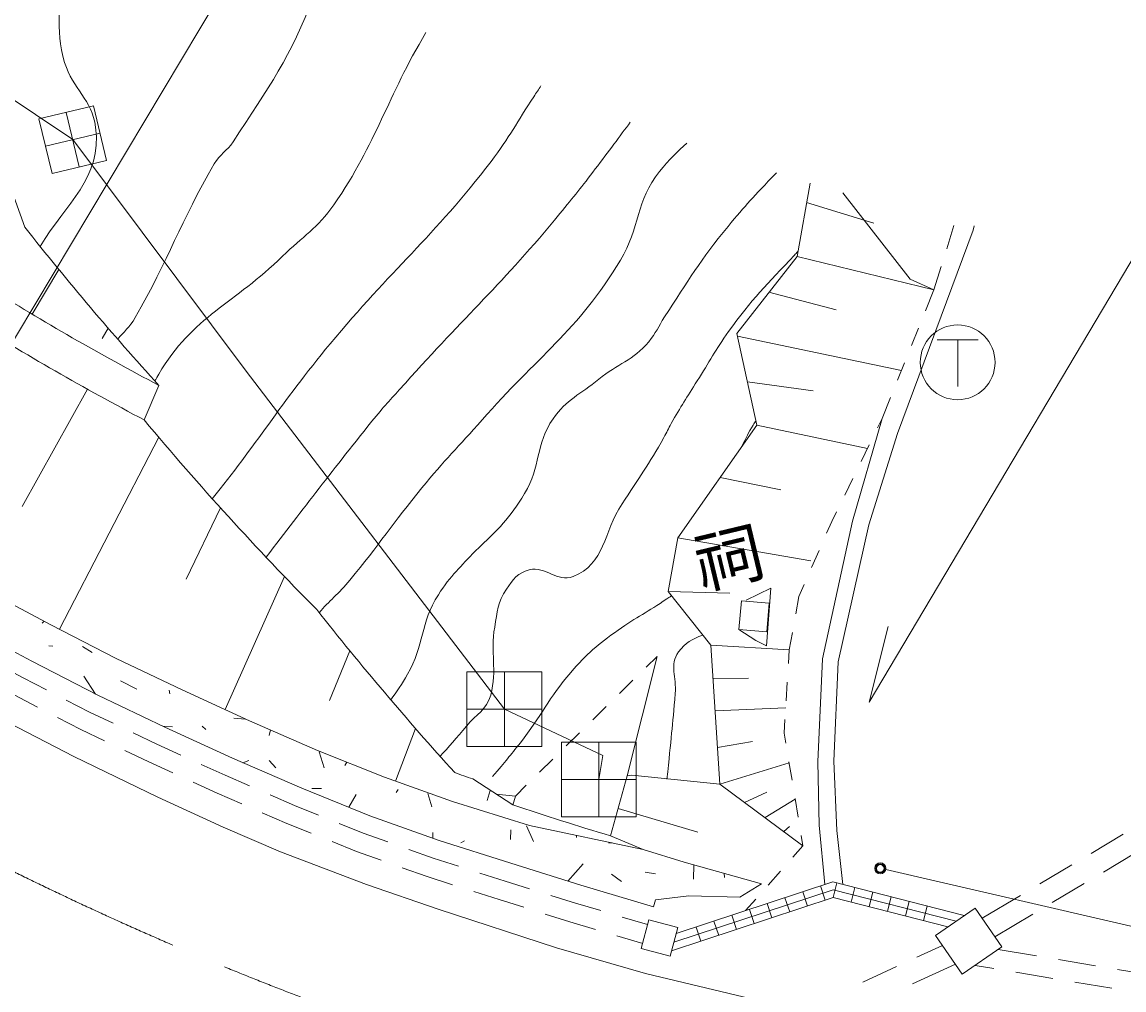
# Model space of a CAD drawing. Units: millimetres, scale not verified. Extents: x 40000 to 680000, y 20000 to 380000.
# Drawn here: x 217656 to 247130, y 282358 to 308241 of the extents above; entities that cross this region are included whole.
import ezdxf
from ezdxf.enums import TextEntityAlignment as Align

# ---------------------------------------------------------------- set-up
doc = ezdxf.new("R2010")
doc.units = ezdxf.units.MM
doc.header["$LTSCALE"] = 1000
doc.linetypes.add('CHAIN', pattern=[18.5, 12, -1.5, 3.5, -1.5])
for name, color, linetype, lineweight in [('M-BGD', 7, 'Continuous', 13), ('M-BGD-EXST', 7, 'Continuous', 13), ('M-BMK', 2, 'CHAIN', 13), ('M-BMK-ROW', 30, 'Continuous', 13), ('M-STR-HTXT', 7, 'Continuous', 13), ('M-STR-STRC', 7, 'Continuous', 13)]:
    doc.layers.add(name, color=color, linetype=linetype, lineweight=lineweight)
doc.styles.add('ＭＳ ゴシック', font='')
doc.styles.get('ＭＳ ゴシック').set_extended_font_data('MS Gothic')

msp = doc.modelspace()

# ---------------------------------------------------------------- linework, layer by layer
at = {"layer": 'M-BGD'}
for p, q in [((217354, 303800), (217730, 302757)), ((238641, 303411), (240441, 302859)), ((242582, 302797), (242389, 302178)), ((238387, 301975), (242048, 301081)), ((217929, 300427), (218641, 301621)), ((242241, 301700), (242048, 301081)), ((237635, 301016), (239428, 300546)), ((242048, 301081), (241821, 300518)), ((219801, 299774), (219959, 300054)), ((241635, 300054), (241448, 299591)), ((236789, 299845), (241177, 298919)), ((241261, 299127), (241074, 298663)), ((237059, 298620), (238814, 298377)), ((217657, 295285), (219404, 298424)), ((221317, 298523), (220923, 297600)), ((240887, 298199), (240660, 297636)), ((237314, 297461), (240271, 296839)), ((240660, 297636), (240538, 297386)), ((218655, 292008), (221314, 297136)), ((240319, 296937), (240099, 296487)), ((236331, 296065), (237955, 295735)), ((239880, 296038), (239660, 295589)), ((222049, 293340), (222967, 295247)), ((239441, 295140), (239318, 294889)), ((239318, 294889), (239178, 294570)), ((235193, 294447), (238752, 293832)), ((238977, 294112), (238775, 293654)), ((223093, 289853), (224679, 293411)), ((234935, 293017), (236589, 292966)), ((238574, 293197), (238434, 292877)), ((236897, 292766), (236828, 291999)), ((236897, 292766), (237644, 292699)), ((237644, 292699), (237575, 291932)), ((238434, 292877), (238350, 292412)), ((236828, 291999), (237575, 291932)), ((238261, 291919), (238177, 291454)), ((236081, 291575), (238177, 291454)), ((225882, 290098), (226427, 291424)), ((234642, 291278), (234349, 290989)), ((238177, 291454), (238155, 291090)), ((217688, 290707), (217072, 291033)), ((218307, 290386), (217688, 290707)), ((233993, 290638), (233637, 290287)), ((236138, 290686), (237086, 290698)), ((238124, 290591), (238094, 290092)), ((218071, 289923), (217446, 290246)), ((219459, 289789), (218840, 290110)), ((220090, 289489), (219459, 289789)), ((233281, 289936), (232925, 289585)), ((236194, 289818), (238082, 289901)), ((219228, 289323), (218603, 289647)), ((238063, 289592), (238040, 289228)), ((219865, 289021), (219228, 289323)), ((221264, 288932), (220632, 289232)), ((227647, 287939), (228179, 289351)), ((232569, 289235), (232213, 288884)), ((238040, 289228), (238086, 288953)), ((221902, 288640), (221264, 288932)), ((236258, 288838), (237195, 288999)), ((221044, 288461), (220407, 288763)), ((221686, 288167), (221044, 288461)), ((223085, 288097), (222447, 288389)), ((231856, 288533), (231500, 288182)), ((236321, 287863), (238173, 288435)), ((238168, 288460), (238251, 287967)), ((223739, 287812), (223085, 288097)), ((229710, 288001), (230783, 287306)), ((222873, 287622), (222231, 287916)), ((230099, 287427), (230181, 287695)), ((231144, 287831), (230851, 287542)), ((223532, 287335), (222873, 287622)), ((224943, 287288), (224289, 287573)), ((230341, 287592), (230851, 287542)), ((230851, 287542), (230781, 287298)), ((236983, 287372), (237581, 287650)), ((237529, 286966), (238335, 287461)), ((238333, 287474), (238415, 286981)), ((224742, 286809), (224083, 287096)), ((225585, 287030), (224943, 287288)), ((233598, 287211), (235733, 286573)), ((225393, 286547), (224742, 286809)), ((226784, 286547), (226142, 286806)), ((227438, 286315), (226784, 286547)), ((238028, 286595), (238187, 286730)), ((246251, 286010), (247111, 286520)), ((226600, 286061), (225949, 286323)), ((234272, 286116), (233392, 286482)), ((238543, 286212), (238273, 285908)), ((238497, 286487), (238543, 286212)), ((227263, 285825), (226600, 286061)), ((228657, 285882), (228003, 286114)), ((246583, 285509), (247443, 286020)), ((228491, 285389), (227828, 285625)), ((229332, 285667), (228657, 285882)), ((244876, 285192), (245735, 285703)), ((229170, 285172), (228491, 285389)), ((230578, 285269), (229903, 285484)), ((237942, 285533), (237610, 285159)), ((231231, 285064), (230578, 285269)), ((239013, 285138), (239138, 284758)), ((239356, 284830), (239454, 285218)), ((239833, 284708), (239931, 285096)), ((245207, 284692), (246067, 285202)), ((230421, 284773), (229742, 284990)), ((231077, 284567), (230421, 284773)), ((232457, 284679), (231804, 284884)), ((237279, 284785), (237009, 284480)), ((238063, 284825), (238189, 284445)), ((238538, 284981), (238664, 284602)), ((240317, 284585), (240416, 284973)), ((240802, 284461), (240900, 284849)), ((241286, 284338), (241385, 284725)), ((243334, 284276), (244360, 284886)), ((233136, 284478), (232457, 284679)), ((237114, 284511), (237239, 284131)), ((237589, 284668), (237714, 284288)), ((241771, 284214), (241869, 284602)), ((232306, 284181), (231649, 284387)), ((232994, 283977), (232306, 284181)), ((234390, 284106), (233711, 284307)), ((236164, 284197), (236290, 283818)), ((236639, 284354), (236764, 283974)), ((243675, 283781), (244692, 284385)), ((235689, 284041), (235815, 283661)), ((234257, 283603), (233569, 283807)), ((241593, 283234), (242274, 283549)), ((244787, 283268), (243761, 283440)), ((240141, 282562), (241049, 282982)), ((241474, 282518), (242620, 283048)), ((243648, 282931), (243146, 283015)), ((246365, 283005), (245378, 283170)), ((245226, 282668), (244240, 282833)), ((247982, 282735), (246957, 282906)), ((246804, 282405), (245818, 282569))]:
    msp.add_line(p, q, dxfattribs=at)
for points in [[(238543, 286212), (236321, 287863), (236081, 291575), (234935, 293017), (235193, 294447), (237314, 297461), (236774, 299915), (238387, 301975), (238734, 303932)], [(242048, 301081), (241408, 301361), (239613, 303677)], [(239613, 285177), (239453, 286622), (239373, 288473), (239485, 291128), (240304, 294796), (241075, 297234), (243094, 302678), (243126, 302793)], [(240660, 297636), (239870, 294895), (239063, 291210), (238938, 288456), (238978, 286765), (239128, 285176)], [(231232, 286755), (229168, 287398), (227351, 288044), (225561, 288764), (223738, 289557), (221941, 290382), (220170, 291223), (218430, 292124), (216699, 293041), (214996, 294018), (213303, 295022)], [(234543, 284582), (232603, 285157), (230729, 285746), (228817, 286356), (226961, 287015), (225136, 287750), (223289, 288553), (221475, 289385), (219681, 290237), (217920, 291150), (216168, 292078), (214441, 293068), (212742, 294075)], [(237025, 292784), (237684, 293103), (237572, 291558), (237281, 291703), (236828, 291999)], [(233392, 286482), (233845, 288087), (234642, 291278)], [(233845, 288087), (233963, 288098), (236321, 287863)], [(237439, 285197), (235368, 285778), (234272, 286116), (231232, 286755)], [(234543, 284582), (234598, 284766), (235492, 284874), (236857, 284843), (237439, 285197)], [(242641, 284199), (239348, 285038), (235090, 283632)], [(242859, 284349), (239341, 285247), (235151, 283863)], [(242422, 284048), (239356, 284830), (235028, 283401)]]:
    msp.add_lwpolyline(points, dxfattribs=at)
for points in [[(243863, 283510), (242806, 282780), (242089, 283818), (243146, 284548)], [(235195, 284030), (234990, 283257), (234219, 283462), (234425, 284235)]]:
    msp.add_lwpolyline(points, close=True, dxfattribs=at)
for centre, radius, start, end in [((277917, 350122), 76589, 218.20108, 222.35346), ((257131, 366223), 76589, 238.16179, 242.121), ((257131, 366223), 77589, 238.16711, 242.18273), ((282472, 348987), 80180, 219.85807, 224.75992), ((290026, 343400), 82136, 218.26852, 222.25419), ((257131, 366223), 82890, 250.33116, 250.68184), ((257131, 366223), 83200, 251.53793, 253.42193)]:
    msp.add_arc(centre, radius, start, end, dxfattribs=at)
for points, knots in [([(218141, 302238), (218833, 303406), (219802, 304058), (219623, 305429), (219526, 306171), (219021, 306443), (218796, 307157), (218500, 308095), (218816, 308737), (218454, 309652), (217989, 310830), (217398, 311607), (216184, 311966), (213899, 312642), (212428, 312245), (210087, 311802), (209840, 311755), (209690, 311748), (209464, 311639), (208803, 311321), (208617, 310737), (207895, 310605), (206724, 310392), (206130, 311243), (204948, 311383), (204690, 311413), (204593, 311432), (204285, 311445)], [0, 0, 0, 0, 1, 1, 1, 2, 2, 2, 3, 3, 3, 4, 4, 4, 5, 5, 5, 6, 6, 6, 7, 7, 7, 8, 8, 8, 9, 9, 9, 9]), ([(220215, 299757), (220379, 299956), (220534, 300079), (220682, 300336), (221582, 301904), (221891, 302888), (222798, 304452), (222949, 304713), (223137, 304785), (223302, 305039), (224252, 306499), (224852, 307309), (225459, 308942), (225523, 309116), (225579, 309283), (225628, 309445)], [0, 0, 0, 0, 1, 1, 1, 2, 2, 2, 3, 3, 3, 4, 4, 4, 5, 5, 5, 5]), ([(228461, 307960), (227421, 306228), (227155, 305041), (225999, 303357), (225568, 302730), (225165, 302511), (224623, 301977), (223351, 300723), (222213, 300365), (221312, 298822), (221276, 298761), (221243, 298701), (221211, 298642)], [0, 0, 0, 0, 1, 1, 1, 2, 2, 2, 3, 3, 3, 4, 4, 4, 4]), ([(222743, 295495), (223888, 296893), (224576, 298041), (225899, 299638), (227520, 301595), (228658, 302499), (230204, 304516), (230696, 305158), (230898, 305570), (231343, 306245), (231412, 306349), (231476, 306446), (231536, 306538)], [0, 0, 0, 0, 1, 1, 1, 2, 2, 2, 3, 3, 3, 4, 4, 4, 4]), ([(224182, 293930), (225235, 295289), (225930, 296227), (227127, 297701), (227417, 298059), (227602, 298240), (227909, 298584), (229504, 300372), (230521, 301266), (232042, 303118), (232420, 303578), (232631, 303837), (232990, 304312), (233346, 304782), (233645, 305184), (233926, 305565)], [0, 0, 0, 0, 1, 1, 1, 2, 2, 2, 3, 3, 3, 4, 4, 4, 5, 5, 5, 5]), ([(225605, 292444), (225862, 292758), (226125, 292950), (226428, 293319), (227202, 294265), (227582, 294837), (228353, 295786), (228949, 296520), (229336, 296886), (229959, 297599), (231412, 299263), (232523, 299982), (233662, 301875), (234184, 302742), (234071, 303458), (234706, 304247), (234964, 304567), (235199, 304791), (235439, 305005)], [0, 0, 0, 0, 1, 1, 1, 2, 2, 2, 3, 3, 3, 4, 4, 4, 5, 5, 5, 6, 6, 6, 6]), ([(229772, 294089), (230427, 294703), (230687, 294955), (231099, 295636), (231530, 296349), (231386, 296943), (231859, 297629), (232219, 298150), (232595, 298287), (233083, 298689), (233587, 299103), (234000, 299191), (234419, 299691), (234616, 299926), (234671, 300097), (234840, 300354), (235475, 301319), (235801, 301887), (236539, 302775), (237021, 303355), (237201, 303559), (237834, 304205)], [0, 0, 0, 0, 1, 1, 1, 2, 2, 2, 3, 3, 3, 4, 4, 4, 5, 5, 5, 6, 6, 6, 7, 7, 7, 7]), ([(238410, 302109), (238363, 302061), (238351, 302047), (238314, 302007), (237593, 301240), (237165, 300823), (236554, 299965), (236200, 299466), (236040, 299161), (235715, 298643), (235438, 298202), (235274, 297960), (235021, 297505), (234940, 297360), (234905, 297273), (234824, 297129), (234421, 296417), (234153, 296042), (233705, 295358), (233204, 294591), (233249, 293745), (232396, 293413), (231964, 293245), (231673, 293701), (231223, 293592), (230918, 293518), (230786, 293333), (230610, 293073), (230379, 292731), (230368, 292469), (230298, 292062), (230176, 291361), (230373, 290931), (230191, 290242), (230086, 289846), (229807, 289731), (229546, 289416), (229279, 289095), (229061, 288846), (228839, 288606)], [0, 0, 0, 0, 1, 1, 1, 2, 2, 2, 3, 3, 3, 4, 4, 4, 5, 5, 5, 6, 6, 6, 7, 7, 7, 8, 8, 8, 9, 9, 9, 10, 10, 10, 11, 11, 11, 12, 12, 12, 13, 13, 13, 13]), ([(237286, 297590), (237248, 297530), (237238, 297513), (237209, 297464), (237076, 297240), (237042, 297158), (236900, 296873)], [0, 0, 0, 0, 1, 1, 1, 2, 2, 2, 2]), ([(227518, 290115), (227671, 290321), (227821, 290547), (227968, 290801), (228413, 291572), (228312, 292177), (228792, 292926), (229118, 293436), (229409, 293693), (229772, 294089)], [0, 0, 0, 0, 1, 1, 1, 2, 2, 2, 3, 3, 3, 3]), ([(230239, 288064), (230604, 288487), (230700, 288609), (230985, 288967), (231548, 289675), (231740, 290167), (232334, 290850), (232769, 291350), (233058, 291599), (233599, 291982), (234091, 292331), (234404, 292471), (234900, 292814), (234950, 292848), (234966, 292858), (235027, 292902)], [0, 0, 0, 0, 1, 1, 1, 2, 2, 2, 3, 3, 3, 4, 4, 4, 5, 5, 5, 5]), ([(235865, 291847), (235581, 291742), (235401, 291644), (235218, 291397), (234959, 291048), (235166, 290721), (235129, 290288), (235053, 289390), (235020, 289104), (234905, 287992)], [0, 0, 0, 0, 1, 1, 1, 2, 2, 2, 3, 3, 3, 3])]:
    msp.add_open_spline(points, degree=3, knots=knots, dxfattribs=at)
at = {"layer": 'M-BGD-EXST'}
for p, q in [((242132, 299741), (243232, 299741)), ((242682, 299741), (242682, 298491))]:
    msp.add_line(p, q, dxfattribs=at)
msp.add_circle((242682, 299141), 1000, dxfattribs=at)
at = {"layer": 'M-BMK'}
msp.add_arc((257237, 366242), 90000, 239.09629, 306.67996, dxfattribs=at)
at = {"layer": 'M-BMK-ROW'}
for p, q in [((219013, 305096), (211455, 310163)), ((219567, 306000), (218109, 305650)), ((219918, 304542), (219567, 306000)), ((218109, 305650), (218459, 304191)), ((218838, 305825), (219188, 304366)), ((218284, 304920), (219742, 305271)), ((223655, 298907), (219013, 305096)), ((218459, 304191), (219918, 304542)), ((223655, 298907), (230557, 289866)), ((229557, 288866), (229557, 290866)), ((229557, 290866), (231557, 290866)), ((230557, 290866), (230557, 288866)), ((231557, 290866), (231557, 288866)), ((229557, 289866), (231557, 289866)), ((230557, 289866), (233189, 288631)), ((231557, 288866), (229557, 288866)), ((232087, 286986), (232087, 288986)), ((232087, 288986), (234087, 288986)), ((233087, 288986), (233087, 286986)), ((234087, 288986), (234087, 286986)), ((233189, 288631), (233087, 287986)), ((232087, 287986), (234087, 287986)), ((234087, 286986), (232087, 286986))]:
    msp.add_line(p, q, dxfattribs=at)
at = {"layer": 'M-STR-HTXT'}
for p, q in [((211013, 289019), (226421, 314760)), ((218196, 292164), (218251, 292219)), ((240313, 290051), (240819, 292076)), ((218483, 291552), (218372, 291563)), ((219271, 291543), (219528, 291386)), ((219308, 290748), (219624, 290267)), ((220727, 290398), (220289, 290624)), ((221609, 290275), (221590, 290375)), ((223629, 289603), (223318, 289624)), ((221424, 289415), (221683, 289395)), ((222575, 289324), (222473, 289412)), ((224302, 289312), (224267, 289166)), ((225602, 288726), (225738, 288295)), ((223725, 288495), (223563, 288434)), ((224263, 288490), (224445, 288298)), ((226343, 288450), (226293, 288360)), ((225409, 287745), (225664, 287743)), ((227713, 287722), (227660, 287637)), ((226591, 287587), (226393, 287243)), ((228620, 287255), (228511, 287608)), ((228640, 286419), (228641, 286571)), ((230731, 286640), (230724, 286382)), ((231333, 286327), (231146, 286750)), ((232488, 286434), (232488, 286491)), ((229389, 286295), (229493, 286349)), ((233342, 286288), (233437, 286291)), ((232254, 285267), (232661, 285727)), ((235616, 285322), (235621, 285707)), ((233688, 285256), (233426, 285452)), ((234321, 285506), (234597, 285463)), ((236448, 285363), (236437, 285478))]:
    msp.add_line(p, q, dxfattribs=at)
msp.add_lwpolyline([(240313, 290051), (249311, 305186), (269611, 305186)], dxfattribs=at)
at = {"layer": 'M-STR-STRC'}
msp.add_line((240758, 285575), (248218, 283853), dxfattribs=at)
msp.add_lwpolyline([(211667, 292644), (214205, 291177), (216537, 289897), (219043, 288603), (221284, 287516), (223040, 286715), (224566, 286051), (226870, 285178), (228785, 284522), (231949, 283488), (234333, 282800), (238172, 281876), (240753, 281312), (243033, 280898), (245883, 280505), (248669, 280184)], dxfattribs=at)
for radius in [150, 120, 100]:
    msp.add_circle((240612, 285609), radius, dxfattribs=at)

# ---------------------------------------------------------------- texts
at = {"layer": 'M-BGD', "style": 'ＭＳ ゴシック'}
msp.add_text('祠', height=1320, rotation=13.51, dxfattribs=at).set_placement((236551, 293927), align=Align.MIDDLE_CENTER)

doc.saveas('drawing.dxf')
